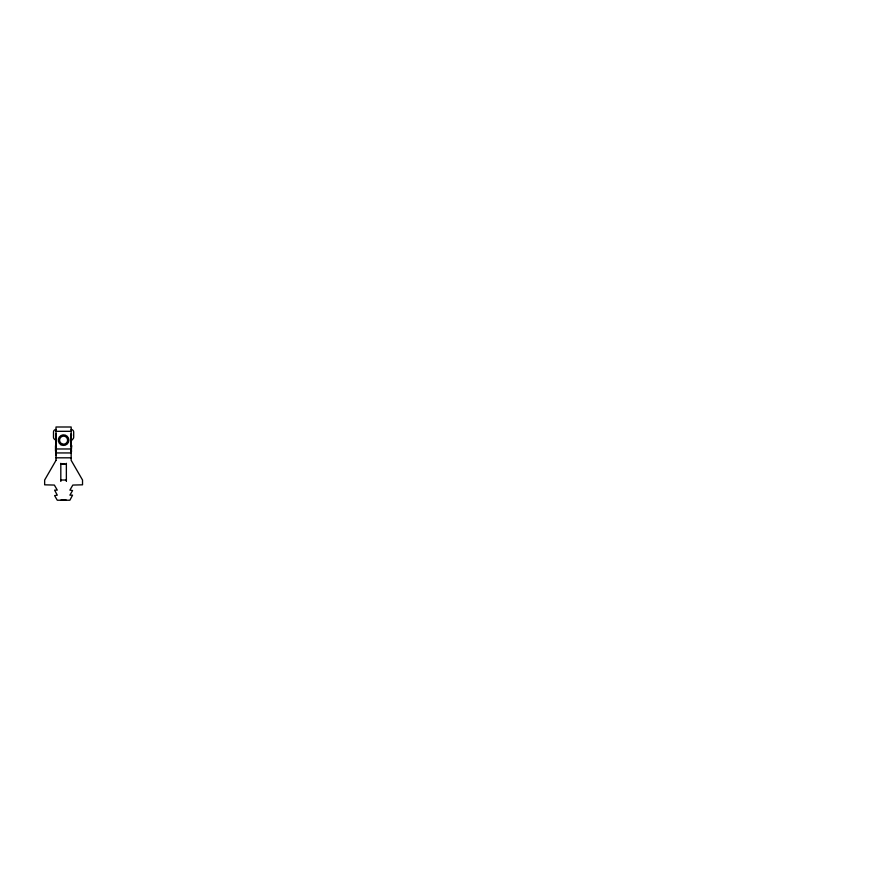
<?xml version="1.0" encoding="UTF-8"?>
<svg xmlns="http://www.w3.org/2000/svg" width="893" height="893" viewBox="0 0 893 893"><rect width="100%" height="100%" fill="white"/><g stroke="black" fill="none" stroke-linecap="round" stroke-linejoin="round"><path stroke-width="1.34" d="M56.013 441.354L56.013 433.697M55.511 445.596L56.013 444.658L56.013 446.935L56.013 439.211M71.161 441.354L71.161 433.697M71.663 445.596L71.161 446.868L71.161 439.211M71.161 452.394L71.663 445.998M55.511 440.082L56.013 439.144M56.013 452.394L56.013 450.184M71.161 435.896L71.663 434.958M71.161 441.421L71.663 440.483M64.653 463.936L62.51 463.936M56.013 431.319L71.161 431.319M56.013 448.978L71.161 448.978M56.013 452.941L71.161 452.941M56.013 457.819L71.161 457.819M60.813 464.181L66.361 464.181M60.936 500.091L66.238 500.091M71.161 439.144L71.663 440.082M71.161 450.184L71.663 451.121M55.511 434.958L56.013 435.896M55.511 440.483L56.013 441.421M66.361 463.311L66.361 481.26M60.813 463.311L60.813 481.26M56.136 453.086L56.136 455.609M55.511 445.998L55.511 451.121M56.013 439.747A2.523 2.523 0 0 1 53.491 437.224L53.491 432.056A2.523 2.523 0 0 1 56.013 429.522M71.161 439.747A2.523 2.523 0 0 0 73.684 437.224L73.684 432.056A2.523 2.523 0 0 0 71.161 429.522M66.272 480.735A2.779 2.779 0 0 0 66.361 480.021L60.813 480.021A2.779 2.779 0 0 0 60.903 480.735M56.013 460.341L44.65 480.021L44.65 484.821L54.361 485.066L57.275 490.123L54.607 490.123L57.275 495.168L54.607 495.604L57.275 500.225L69.9 500.225L72.556 495.168L69.9 495.168L72.556 490.558L69.9 490.123L72.813 485.066L82.524 484.821L82.524 480.021L71.161 460.341L71.161 426.999L56.013 426.999L56.013 460.341M60.936 444.736A5.302 5.302 0 0 0 68.884 440.149A5.302 5.302 0 0 0 60.936 435.561A5.302 5.302 0 0 0 60.936 444.736M61.561 443.642A4.041 4.041 0 0 0 67.622 440.149A4.041 4.041 0 0 0 61.561 436.655A4.041 4.041 0 0 0 61.561 443.642"/></g></svg>
